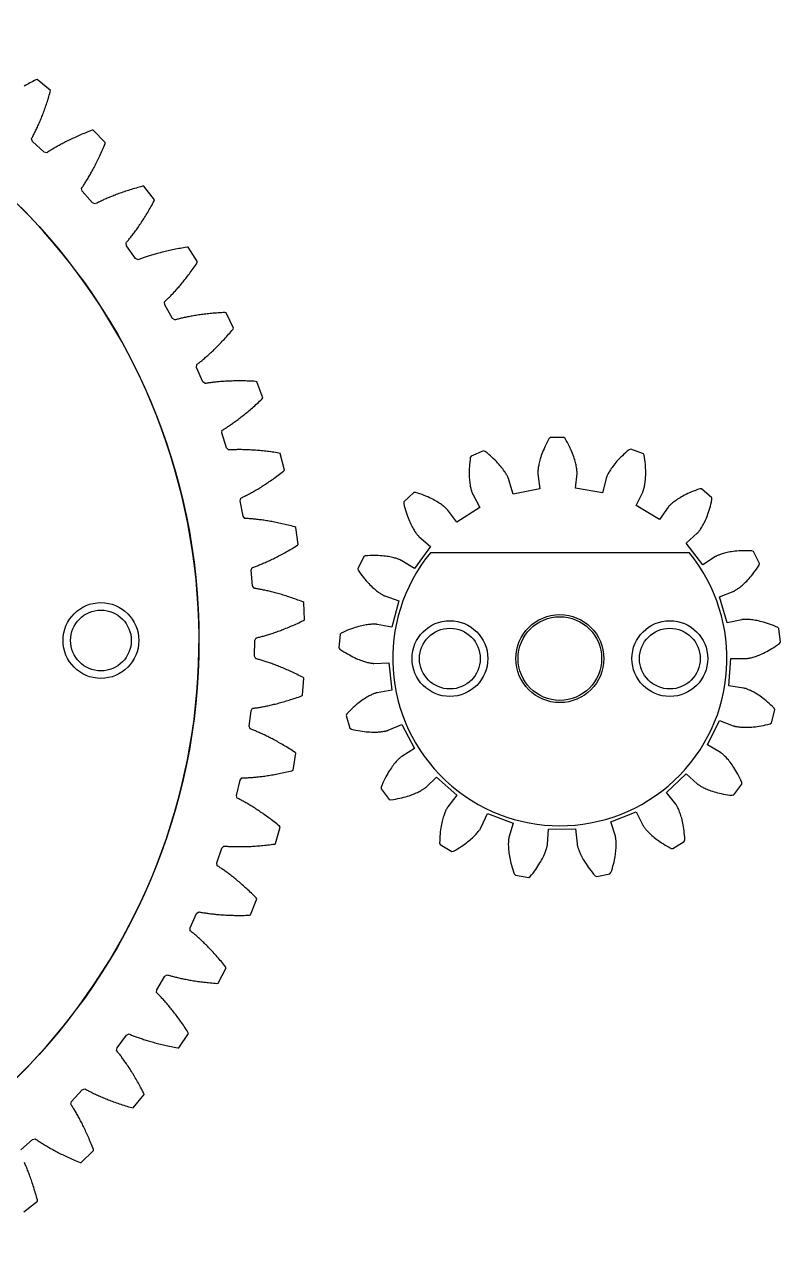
# Model space of a CAD drawing. Header units: inches. Extents: x -41 to 68, y -41 to 41.
# Drawn here: x 25.1 to 68, y -35 to 35 of the extents above; entities that cross this region are included whole.
import ezdxf

# ---------------------------------------------------------------- set-up
doc = ezdxf.new("R2010")
doc.units = ezdxf.units.IN
doc.header["$MEASUREMENT"] = 0
doc.layers.add('gear', color=2, linetype='Continuous')
doc.layers.add('mount', color=1, linetype='Continuous')

msp = doc.modelspace()

# ---------------------------------------------------------------- linework, layer by layer
msp.add_circle((0, 0), 35)
at = {"layer": 'gear'}
for points in [[(38.166, 0), (38.242, 0.144), (38.29, 0.156), (38.34, 0.168), (38.391, 0.18), (38.443, 0.193), (38.496, 0.207), (38.55, 0.222), (38.606, 0.237), (38.662, 0.252), (38.72, 0.269), (38.779, 0.286), (38.839, 0.303), (38.9, 0.322), (38.962, 0.341), (39.025, 0.361), (39.089, 0.382), (39.155, 0.403), (39.221, 0.425), (39.289, 0.448), (39.357, 0.472), (39.427, 0.497), (39.497, 0.522), (39.569, 0.549), (39.642, 0.576), (39.716, 0.604), (39.79, 0.633), (39.866, 0.663), (39.943, 0.693), (40.021, 0.725), (40.099, 0.758), (40.179, 0.791), (40.26, 0.826), (40.341, 0.861), (40.424, 0.898), (40.507, 0.935), (40.592, 0.974), (40.677, 1.013), (40.763, 1.054), (40.85, 1.095), (40.938, 1.138), (40.993, 1.181), (40.954, 2.157), (40.895, 2.195), (40.804, 2.23), (40.714, 2.265), (40.625, 2.298), (40.536, 2.33), (40.449, 2.362), (40.363, 2.393), (40.278, 2.422), (40.193, 2.451), (40.11, 2.479), (40.028, 2.506), (39.947, 2.532), (39.867, 2.557), (39.788, 2.581), (39.71, 2.605), (39.633, 2.628), (39.557, 2.65), (39.483, 2.671), (39.409, 2.691), (39.337, 2.711), (39.265, 2.73), (39.195, 2.748), (39.126, 2.766), (39.058, 2.782), (38.991, 2.798), (38.925, 2.814), (38.86, 2.828), (38.797, 2.843), (38.735, 2.856), (38.674, 2.869), (38.614, 2.881), (38.555, 2.893), (38.497, 2.904), (38.441, 2.914), (38.385, 2.924), (38.331, 2.933), (38.278, 2.942), (38.227, 2.951), (38.176, 2.958), (38.127, 2.966), (38.04, 3.104), (37.957, 3.989), (38.017, 4.141), (38.064, 4.157), (38.112, 4.174), (38.162, 4.192), (38.212, 4.211), (38.263, 4.23), (38.316, 4.25), (38.37, 4.271), (38.424, 4.292), (38.48, 4.314), (38.536, 4.338), (38.594, 4.361), (38.653, 4.386), (38.713, 4.412), (38.773, 4.438), (38.835, 4.466), (38.898, 4.494), (38.962, 4.523), (39.026, 4.553), (39.092, 4.584), (39.159, 4.615), (39.226, 4.648), (39.295, 4.682), (39.364, 4.716), (39.435, 4.752), (39.506, 4.789), (39.578, 4.826), (39.651, 4.865), (39.725, 4.904), (39.8, 4.945), (39.876, 4.987), (39.953, 5.03), (40.03, 5.073), (40.108, 5.118), (40.188, 5.164), (40.268, 5.211), (40.348, 5.26), (40.43, 5.309), (40.512, 5.359), (40.595, 5.411), (40.645, 5.459), (40.504, 6.426), (40.442, 6.458), (40.348, 6.483), (40.254, 6.508), (40.162, 6.532), (40.071, 6.555), (39.981, 6.577), (39.892, 6.598), (39.804, 6.619), (39.717, 6.639), (39.631, 6.658), (39.547, 6.676), (39.463, 6.693), (39.381, 6.71), (39.3, 6.726), (39.22, 6.742), (39.141, 6.756), (39.064, 6.77), (38.987, 6.783), (38.912, 6.796), (38.838, 6.808), (38.765, 6.819), (38.693, 6.83), (38.622, 6.84), (38.553, 6.85), (38.485, 6.859), (38.418, 6.867), (38.352, 6.875), (38.287, 6.882), (38.224, 6.889), (38.162, 6.896), (38.101, 6.901), (38.041, 6.907), (37.983, 6.912), (37.925, 6.916), (37.869, 6.92), (37.815, 6.924), (37.761, 6.927), (37.709, 6.93), (37.658, 6.933), (37.608, 6.935), (37.507, 7.063), (37.332, 7.935), (37.376, 8.092), (37.421, 8.113), (37.467, 8.135), (37.514, 8.158), (37.563, 8.182), (37.612, 8.206), (37.662, 8.232), (37.713, 8.258), (37.765, 8.285), (37.818, 8.313), (37.872, 8.342), (37.927, 8.372), (37.983, 8.403), (38.039, 8.434), (38.097, 8.467), (38.156, 8.5), (38.215, 8.535), (38.276, 8.571), (38.337, 8.607), (38.399, 8.645), (38.462, 8.683), (38.526, 8.723), (38.59, 8.764), (38.656, 8.805), (38.722, 8.848), (38.789, 8.892), (38.857, 8.937), (38.926, 8.983), (38.995, 9.03), (39.065, 9.078), (39.136, 9.128), (39.208, 9.178), (39.281, 9.23), (39.354, 9.283), (39.428, 9.337), (39.502, 9.392), (39.577, 9.448), (39.653, 9.506), (39.73, 9.565), (39.807, 9.625), (39.852, 9.678), (39.61, 10.624), (39.545, 10.65), (39.449, 10.665), (39.353, 10.68), (39.259, 10.694), (39.166, 10.708), (39.074, 10.72), (38.983, 10.732), (38.894, 10.743), (38.805, 10.754), (38.718, 10.764), (38.632, 10.773), (38.548, 10.782), (38.464, 10.79), (38.382, 10.797), (38.301, 10.804), (38.221, 10.811), (38.142, 10.816), (38.065, 10.821), (37.988, 10.826), (37.913, 10.83), (37.84, 10.834), (37.767, 10.837), (37.696, 10.84), (37.626, 10.842), (37.557, 10.844), (37.489, 10.845), (37.423, 10.846), (37.358, 10.847), (37.294, 10.847), (37.232, 10.847), (37.171, 10.846), (37.111, 10.845), (37.052, 10.844), (36.995, 10.843), (36.939, 10.841), (36.884, 10.839), (36.83, 10.836), (36.778, 10.834), (36.727, 10.831), (36.677, 10.828), (36.563, 10.945), (36.298, 11.794), (36.325, 11.955), (36.368, 11.981), (36.412, 12.007), (36.456, 12.035), (36.502, 12.063), (36.548, 12.093), (36.595, 12.123), (36.643, 12.155), (36.692, 12.187), (36.742, 12.221), (36.793, 12.255), (36.844, 12.29), (36.896, 12.327), (36.949, 12.364), (37.003, 12.403), (37.058, 12.442), (37.114, 12.483), (37.17, 12.525), (37.227, 12.567), (37.285, 12.611), (37.344, 12.656), (37.403, 12.702), (37.463, 12.749), (37.524, 12.798), (37.585, 12.847), (37.647, 12.898), (37.71, 12.95), (37.774, 13.002), (37.838, 13.057), (37.902, 13.112), (37.968, 13.168), (38.034, 13.226), (38.101, 13.285), (38.168, 13.345), (38.236, 13.407), (38.304, 13.47), (38.373, 13.533), (38.443, 13.599), (38.513, 13.665), (38.583, 13.733), (38.622, 13.79), (38.283, 14.707), (38.216, 14.725), (38.118, 14.73), (38.021, 14.735), (37.926, 14.739), (37.832, 14.743), (37.74, 14.746), (37.648, 14.748), (37.558, 14.75), (37.469, 14.751), (37.381, 14.752), (37.295, 14.752), (37.209, 14.752), (37.125, 14.751), (37.043, 14.75), (36.961, 14.749), (36.881, 14.746), (36.802, 14.744), (36.725, 14.741), (36.649, 14.738), (36.574, 14.734), (36.5, 14.73), (36.427, 14.725), (36.356, 14.721), (36.286, 14.716), (36.218, 14.71), (36.15, 14.705), (36.084, 14.699), (36.02, 14.692), (35.956, 14.686), (35.894, 14.679), (35.833, 14.672), (35.774, 14.665), (35.716, 14.658), (35.659, 14.65), (35.603, 14.643), (35.549, 14.635), (35.496, 14.627), (35.444, 14.619), (35.393, 14.611), (35.344, 14.603), (35.219, 14.707), (34.867, 15.524), (34.877, 15.686), (34.916, 15.716), (34.957, 15.748), (34.998, 15.78), (35.041, 15.813), (35.084, 15.847), (35.127, 15.882), (35.172, 15.918), (35.217, 15.956), (35.263, 15.994), (35.31, 16.034), (35.357, 16.074), (35.406, 16.116), (35.455, 16.159), (35.504, 16.203), (35.555, 16.248), (35.606, 16.294), (35.657, 16.341), (35.71, 16.39), (35.762, 16.439), (35.816, 16.49), (35.87, 16.542), (35.925, 16.595), (35.98, 16.65), (36.036, 16.705), (36.093, 16.762), (36.15, 16.82), (36.207, 16.88), (36.266, 16.94), (36.324, 17.002), (36.383, 17.065), (36.443, 17.129), (36.503, 17.195), (36.564, 17.262), (36.625, 17.33), (36.686, 17.4), (36.748, 17.47), (36.81, 17.543), (36.873, 17.616), (36.936, 17.691), (36.969, 17.752), (36.536, 18.628), (36.467, 18.639), (36.369, 18.634), (36.273, 18.629), (36.178, 18.623), (36.084, 18.617), (35.991, 18.61), (35.9, 18.603), (35.81, 18.595), (35.722, 18.587), (35.634, 18.579), (35.548, 18.57), (35.464, 18.561), (35.38, 18.551), (35.298, 18.541), (35.217, 18.531), (35.138, 18.521), (35.06, 18.51), (34.983, 18.499), (34.907, 18.488), (34.833, 18.476), (34.76, 18.464), (34.689, 18.452), (34.618, 18.44), (34.549, 18.428), (34.482, 18.415), (34.415, 18.403), (34.35, 18.39), (34.287, 18.377), (34.224, 18.364), (34.163, 18.351), (34.103, 18.337), (34.045, 18.324), (33.988, 18.311), (33.932, 18.297), (33.877, 18.284), (33.824, 18.271), (33.772, 18.257), (33.722, 18.244), (33.672, 18.23), (33.624, 18.217), (33.489, 18.308), (33.053, 19.083), (33.046, 19.246), (33.082, 19.28), (33.119, 19.315), (33.157, 19.352), (33.196, 19.389), (33.235, 19.427), (33.275, 19.467), (33.315, 19.508), (33.356, 19.55), (33.398, 19.593), (33.441, 19.637), (33.484, 19.682), (33.527, 19.729), (33.571, 19.776), (33.616, 19.825), (33.661, 19.875), (33.707, 19.926), (33.754, 19.979), (33.801, 20.033), (33.848, 20.087), (33.896, 20.144), (33.945, 20.201), (33.993, 20.26), (34.043, 20.32), (34.093, 20.381), (34.143, 20.443), (34.194, 20.507), (34.245, 20.572), (34.296, 20.638), (34.348, 20.706), (34.4, 20.775), (34.453, 20.845), (34.506, 20.916), (34.559, 20.989), (34.613, 21.064), (34.667, 21.139), (34.721, 21.216), (34.775, 21.294), (34.83, 21.374), (34.885, 21.455), (34.911, 21.519), (34.388, 22.345), (34.319, 22.349), (34.222, 22.334), (34.127, 22.318), (34.033, 22.302), (33.94, 22.286), (33.849, 22.27), (33.759, 22.253), (33.67, 22.236), (33.583, 22.219), (33.497, 22.202), (33.412, 22.184), (33.329, 22.166), (33.247, 22.148), (33.167, 22.13), (33.087, 22.111), (33.009, 22.092), (32.933, 22.073), (32.858, 22.054), (32.784, 22.035), (32.711, 22.016), (32.64, 21.997), (32.57, 21.977), (32.501, 21.958), (32.434, 21.938), (32.368, 21.919), (32.303, 21.899), (32.24, 21.88), (32.178, 21.86), (32.117, 21.841), (32.058, 21.821), (32, 21.802), (31.943, 21.782), (31.888, 21.763), (31.834, 21.744), (31.781, 21.725), (31.729, 21.706), (31.679, 21.687), (31.63, 21.669), (31.582, 21.65), (31.536, 21.632), (31.392, 21.708), (30.877, 22.433), (30.853, 22.595), (30.886, 22.632), (30.919, 22.671), (30.953, 22.711), (30.987, 22.753), (31.022, 22.795), (31.058, 22.839), (31.094, 22.883), (31.13, 22.929), (31.167, 22.976), (31.205, 23.025), (31.243, 23.074), (31.281, 23.125), (31.32, 23.177), (31.36, 23.23), (31.4, 23.285), (31.44, 23.341), (31.481, 23.398), (31.522, 23.456), (31.563, 23.516), (31.605, 23.576), (31.647, 23.639), (31.69, 23.702), (31.732, 23.767), (31.776, 23.833), (31.819, 23.9), (31.863, 23.969), (31.907, 24.039), (31.951, 24.11), (31.996, 24.183), (32.04, 24.257), (32.085, 24.332), (32.13, 24.409), (32.176, 24.487), (32.221, 24.566), (32.267, 24.647), (32.313, 24.729), (32.359, 24.812), (32.405, 24.897), (32.451, 24.984), (32.47, 25.05), (31.864, 25.817), (31.795, 25.813), (31.7, 25.788), (31.607, 25.763), (31.515, 25.738), (31.425, 25.712), (31.336, 25.686), (31.248, 25.66), (31.162, 25.634), (31.077, 25.608), (30.993, 25.581), (30.911, 25.555), (30.83, 25.528), (30.75, 25.502), (30.672, 25.475), (30.595, 25.448), (30.519, 25.422), (30.445, 25.395), (30.372, 25.368), (30.301, 25.341), (30.23, 25.315), (30.162, 25.288), (30.094, 25.261), (30.028, 25.235), (29.963, 25.208), (29.899, 25.182), (29.837, 25.156), (29.776, 25.13), (29.717, 25.104), (29.658, 25.078), (29.601, 25.053), (29.546, 25.027), (29.491, 25.002), (29.438, 24.977), (29.386, 24.952), (29.336, 24.928), (29.286, 24.904), (29.238, 24.88), (29.192, 24.856), (29.146, 24.833), (29.102, 24.81), (28.951, 24.87), (28.363, 25.538), (28.322, 25.696), (28.351, 25.737), (28.38, 25.779), (28.409, 25.822), (28.439, 25.867), (28.469, 25.913), (28.5, 25.96), (28.531, 26.008), (28.563, 26.058), (28.595, 26.108), (28.627, 26.16), (28.66, 26.214), (28.693, 26.268), (28.726, 26.324), (28.76, 26.381), (28.794, 26.439), (28.828, 26.499), (28.862, 26.56), (28.897, 26.622), (28.932, 26.686), (28.967, 26.751), (29.003, 26.817), (29.038, 26.885), (29.074, 26.953), (29.11, 27.024), (29.146, 27.095), (29.183, 27.168), (29.219, 27.242), (29.256, 27.318), (29.293, 27.395), (29.329, 27.473), (29.366, 27.553), (29.403, 27.634), (29.44, 27.716), (29.477, 27.8), (29.514, 27.885), (29.551, 27.971), (29.588, 28.059), (29.625, 28.148), (29.662, 28.239), (29.674, 28.307), (28.991, 29.006), (28.922, 28.996), (28.831, 28.961), (28.741, 28.926), (28.652, 28.891), (28.565, 28.856), (28.479, 28.821), (28.395, 28.786), (28.311, 28.751), (28.23, 28.716), (28.149, 28.681), (28.07, 28.646), (27.992, 28.611), (27.916, 28.576), (27.841, 28.542), (27.767, 28.507), (27.695, 28.473), (27.624, 28.438), (27.554, 28.404), (27.486, 28.37), (27.419, 28.336), (27.353, 28.302), (27.289, 28.269), (27.226, 28.235), (27.164, 28.202), (27.103, 28.17), (27.044, 28.137), (26.986, 28.105), (26.93, 28.073), (26.874, 28.041), (26.82, 28.01), (26.768, 27.979), (26.716, 27.948), (26.666, 27.917), (26.617, 27.887), (26.569, 27.858), (26.523, 27.829), (26.478, 27.8), (26.434, 27.771), (26.391, 27.743), (26.349, 27.716), (26.192, 27.76), (25.538, 28.363), (25.481, 28.516), (25.505, 28.559), (25.53, 28.604), (25.554, 28.651), (25.58, 28.698), (25.605, 28.747), (25.631, 28.797), (25.656, 28.848), (25.683, 28.9), (25.709, 28.954), (25.736, 29.009), (25.763, 29.066), (25.79, 29.123), (25.817, 29.182), (25.845, 29.243), (25.872, 29.304), (25.9, 29.367), (25.928, 29.432), (25.956, 29.497), (25.984, 29.564), (26.012, 29.632), (26.041, 29.702), (26.069, 29.773), (26.098, 29.845), (26.126, 29.918), (26.155, 29.993), (26.183, 30.07), (26.212, 30.147), (26.24, 30.226), (26.269, 30.307), (26.297, 30.388), (26.325, 30.471), (26.353, 30.556), (26.382, 30.641), (26.41, 30.728), (26.438, 30.817), (26.465, 30.907), (26.493, 30.998), (26.52, 31.091), (26.548, 31.185), (26.553, 31.254), (25.8, 31.878), (25.733, 31.86), (25.646, 31.816), (25.56, 31.772), (25.475, 31.728), (25.392, 31.684), (25.31, 31.64), (25.23, 31.596), (25.151, 31.553), (25.073, 31.509)], [(65.233, -1.027), (66.078, -1.027), (66.084, -1.027), (66.095, -1.027), (66.109, -1.026), (66.129, -1.024), (66.152, -1.021), (66.18, -1.018), (66.213, -1.013), (66.249, -1.006), (66.29, -0.998), (66.335, -0.989), (66.385, -0.977), (66.438, -0.963), (66.495, -0.947), (66.556, -0.928), (66.621, -0.907), (66.69, -0.883), (66.763, -0.856), (66.839, -0.826), (66.918, -0.793), (67.001, -0.756), (67.087, -0.716), (67.176, -0.672), (67.269, -0.624), (67.364, -0.572), (67.462, -0.515), (67.562, -0.455), (67.665, -0.39), (67.771, -0.321), (67.879, -0.246), (67.988, -0.168), (68.042, -0.088), (67.962, 0.674), (67.893, 0.74), (67.769, 0.794), (67.648, 0.844), (67.53, 0.89), (67.416, 0.932), (67.305, 0.97), (67.197, 1.005), (67.093, 1.036), (66.993, 1.063), (66.896, 1.088), (66.804, 1.109), (66.715, 1.128), (66.63, 1.144), (66.55, 1.157), (66.473, 1.169), (66.401, 1.178), (66.333, 1.185), (66.269, 1.19), (66.21, 1.194), (66.155, 1.196), (66.104, 1.198), (66.058, 1.198), (66.017, 1.197), (65.979, 1.195), (65.947, 1.194), (65.919, 1.191), (65.895, 1.189), (65.876, 1.187), (65.861, 1.184), (65.851, 1.183), (65.845, 1.182), (65.018, 1.005), (64.577, 2.485), (65.364, 2.79), (65.37, 2.793), (65.38, 2.797), (65.393, 2.803), (65.41, 2.812), (65.432, 2.823), (65.456, 2.836), (65.485, 2.853), (65.517, 2.872), (65.552, 2.894), (65.59, 2.919), (65.632, 2.948), (65.677, 2.98), (65.724, 3.016), (65.775, 3.055), (65.828, 3.099), (65.883, 3.146), (65.941, 3.197), (66.001, 3.253), (66.063, 3.312), (66.127, 3.377), (66.193, 3.445), (66.26, 3.519), (66.329, 3.597), (66.399, 3.68), (66.47, 3.768), (66.542, 3.86), (66.614, 3.958), (66.688, 4.061), (66.761, 4.169), (66.835, 4.282), (66.857, 4.376), (66.506, 5.057), (66.418, 5.094), (66.283, 5.1), (66.152, 5.103), (66.026, 5.103), (65.904, 5.101), (65.787, 5.096), (65.674, 5.089), (65.566, 5.081), (65.462, 5.07), (65.363, 5.058), (65.269, 5.045), (65.18, 5.03), (65.095, 5.015), (65.015, 4.998), (64.94, 4.981), (64.869, 4.963), (64.803, 4.945), (64.742, 4.927), (64.685, 4.909), (64.633, 4.892), (64.585, 4.875), (64.542, 4.858), (64.504, 4.842), (64.469, 4.827), (64.44, 4.814), (64.414, 4.802), (64.393, 4.791), (64.376, 4.782), (64.363, 4.774), (64.354, 4.769), (64.349, 4.766), (63.642, 4.303), (62.696, 5.523), (63.32, 6.092), (63.324, 6.097), (63.332, 6.104), (63.342, 6.115), (63.355, 6.129), (63.371, 6.147), (63.389, 6.169), (63.41, 6.194), (63.432, 6.223), (63.457, 6.257), (63.484, 6.294), (63.512, 6.336), (63.542, 6.382), (63.574, 6.433), (63.607, 6.488), (63.64, 6.547), (63.675, 6.611), (63.71, 6.68), (63.746, 6.753), (63.783, 6.832), (63.819, 6.915), (63.855, 7.003), (63.892, 7.095), (63.928, 7.193), (63.963, 7.295), (63.997, 7.403), (64.031, 7.515), (64.064, 7.633), (64.095, 7.755), (64.124, 7.883), (64.152, 8.015), (64.139, 8.11), (63.566, 8.619), (63.47, 8.621), (63.342, 8.578), (63.219, 8.533), (63.101, 8.488), (62.988, 8.442), (62.881, 8.395), (62.778, 8.348), (62.68, 8.301), (62.587, 8.254), (62.5, 8.207), (62.417, 8.16), (62.339, 8.114), (62.265, 8.069), (62.196, 8.025), (62.132, 7.982), (62.073, 7.94), (62.018, 7.899), (61.967, 7.86), (61.921, 7.823), (61.878, 7.788), (61.84, 7.754), (61.806, 7.723), (61.776, 7.695), (61.749, 7.669), (61.727, 7.645), (61.707, 7.625), (61.691, 7.607), (61.679, 7.592), (61.669, 7.581), (61.663, 7.572), (61.659, 7.568), (61.167, 6.881), (59.844, 7.677), (60.22, 8.433), (60.223, 8.438), (60.227, 8.448), (60.233, 8.462), (60.24, 8.48), (60.248, 8.502), (60.257, 8.529), (60.267, 8.56), (60.278, 8.596), (60.289, 8.636), (60.301, 8.681), (60.312, 8.73), (60.323, 8.784), (60.334, 8.842), (60.345, 8.905), (60.355, 8.973), (60.364, 9.045), (60.372, 9.122), (60.379, 9.203), (60.385, 9.289), (60.389, 9.38), (60.391, 9.475), (60.391, 9.575), (60.39, 9.679), (60.386, 9.787), (60.379, 9.9), (60.37, 10.017), (60.357, 10.138), (60.342, 10.263), (60.324, 10.393), (60.302, 10.526), (60.255, 10.61), (59.537, 10.877), (59.447, 10.845), (59.343, 10.758), (59.245, 10.672), (59.151, 10.588), (59.063, 10.504), (58.979, 10.421), (58.9, 10.341), (58.826, 10.261), (58.757, 10.184), (58.692, 10.108), (58.631, 10.035), (58.575, 9.964), (58.523, 9.895), (58.475, 9.829), (58.431, 9.766), (58.39, 9.705), (58.354, 9.647), (58.321, 9.593), (58.291, 9.541), (58.264, 9.493), (58.24, 9.448), (58.22, 9.407), (58.202, 9.369), (58.187, 9.336), (58.174, 9.305), (58.163, 9.279), (58.155, 9.257), (58.148, 9.239), (58.144, 9.224), (58.141, 9.214), (58.139, 9.209), (57.929, 8.39), (56.407, 8.655), (56.485, 9.496), (56.485, 9.502), (56.486, 9.512), (56.486, 9.527), (56.486, 9.547), (56.486, 9.57), (56.485, 9.599), (56.483, 9.631), (56.48, 9.668), (56.476, 9.71), (56.47, 9.756), (56.463, 9.806), (56.454, 9.86), (56.443, 9.919), (56.431, 9.981), (56.415, 10.048), (56.398, 10.119), (56.378, 10.193), (56.355, 10.272), (56.329, 10.354), (56.3, 10.44), (56.268, 10.529), (56.232, 10.622), (56.193, 10.718), (56.15, 10.818), (56.103, 10.921), (56.052, 11.027), (55.997, 11.135), (55.937, 11.247), (55.873, 11.361), (55.805, 11.477), (55.731, 11.538), (54.965, 11.529), (54.892, 11.466), (54.827, 11.347), (54.766, 11.232), (54.709, 11.119), (54.657, 11.009), (54.609, 10.902), (54.565, 10.798), (54.524, 10.697), (54.488, 10.6), (54.454, 10.506), (54.424, 10.416), (54.398, 10.329), (54.374, 10.246), (54.353, 10.167), (54.335, 10.092), (54.319, 10.021), (54.306, 9.954), (54.294, 9.891), (54.285, 9.832), (54.278, 9.778), (54.272, 9.727), (54.267, 9.681), (54.264, 9.64), (54.262, 9.603), (54.261, 9.57), (54.261, 9.542), (54.261, 9.518), (54.262, 9.499), (54.262, 9.484), (54.263, 9.473), (54.264, 9.467), (54.363, 8.628), (52.849, 8.325), (52.618, 9.137), (52.616, 9.143), (52.612, 9.153), (52.607, 9.167), (52.6, 9.185), (52.591, 9.207), (52.58, 9.233), (52.567, 9.263), (52.55, 9.297), (52.532, 9.334), (52.51, 9.374), (52.485, 9.419), (52.457, 9.466), (52.426, 9.517), (52.392, 9.57), (52.353, 9.627), (52.312, 9.687), (52.266, 9.749), (52.216, 9.814), (52.162, 9.881), (52.104, 9.951), (52.042, 10.023), (51.975, 10.096), (51.903, 10.172), (51.827, 10.249), (51.747, 10.328), (51.661, 10.408), (51.57, 10.49), (51.475, 10.572), (51.374, 10.656), (51.268, 10.74), (51.177, 10.77), (50.466, 10.484), (50.421, 10.399), (50.403, 10.265), (50.388, 10.135), (50.376, 10.009), (50.367, 9.888), (50.361, 9.771), (50.357, 9.658), (50.356, 9.549), (50.356, 9.445), (50.359, 9.346), (50.364, 9.251), (50.37, 9.16), (50.378, 9.074), (50.387, 8.993), (50.397, 8.917), (50.408, 8.845), (50.42, 8.777), (50.432, 8.714), (50.445, 8.656), (50.458, 8.603), (50.47, 8.554), (50.483, 8.51), (50.495, 8.47), (50.507, 8.434), (50.517, 8.403), (50.527, 8.377), (50.536, 8.355), (50.544, 8.337), (50.55, 8.323), (50.554, 8.314), (50.557, 8.308), (50.953, 7.562), (49.65, 6.732), (49.141, 7.406), (49.137, 7.411), (49.131, 7.419), (49.121, 7.43), (49.108, 7.445), (49.091, 7.462), (49.071, 7.482), (49.048, 7.505), (49.021, 7.53), (48.99, 7.558), (48.955, 7.588), (48.916, 7.621), (48.873, 7.655), (48.826, 7.691), (48.774, 7.728), (48.718, 7.767), (48.657, 7.808), (48.592, 7.849), (48.522, 7.892), (48.448, 7.935), (48.368, 7.979), (48.284, 8.024), (48.195, 8.068), (48.101, 8.113), (48.002, 8.158), (47.899, 8.202), (47.79, 8.246), (47.676, 8.289), (47.557, 8.331), (47.433, 8.373), (47.304, 8.413), (47.208, 8.408), (46.648, 7.884), (46.637, 7.789), (46.668, 7.658), (46.701, 7.531), (46.736, 7.409), (46.771, 7.293), (46.808, 7.181), (46.845, 7.075), (46.883, 6.973), (46.921, 6.876), (46.96, 6.785), (46.999, 6.698), (47.037, 6.616), (47.075, 6.539), (47.113, 6.466), (47.15, 6.398), (47.187, 6.335), (47.222, 6.276), (47.256, 6.222), (47.289, 6.173), (47.32, 6.127), (47.35, 6.086), (47.377, 6.05), (47.403, 6.017), (47.427, 5.988), (47.448, 5.963), (47.467, 5.942), (47.483, 5.924), (47.496, 5.911), (47.507, 5.9), (47.514, 5.893), (47.519, 5.889), (48.158, 5.336), (47.243, 4.091), (46.524, 4.536), (46.519, 4.539), (46.51, 4.544), (46.497, 4.551), (46.48, 4.56), (46.458, 4.57), (46.432, 4.582), (46.402, 4.595), (46.368, 4.608), (46.329, 4.623), (46.285, 4.639), (46.237, 4.655), (46.185, 4.671), (46.128, 4.687), (46.066, 4.704), (45.999, 4.72), (45.928, 4.736), (45.852, 4.751), (45.772, 4.765), (45.687, 4.779), (45.597, 4.791), (45.503, 4.802), (45.403, 4.812), (45.3, 4.819), (45.191, 4.825), (45.079, 4.829), (44.961, 4.831), (44.839, 4.83), (44.713, 4.826), (44.582, 4.82), (44.448, 4.811), (44.36, 4.772), (44.027, 4.082), (44.051, 3.989), (44.128, 3.877), (44.204, 3.771), (44.28, 3.67), (44.356, 3.574), (44.43, 3.483), (44.503, 3.398), (44.575, 3.317), (44.646, 3.24), (44.715, 3.169), (44.783, 3.102), (44.848, 3.039), (44.912, 2.981), (44.973, 2.927), (45.032, 2.877), (45.089, 2.831), (45.143, 2.789), (45.194, 2.751), (45.243, 2.717), (45.288, 2.686), (45.331, 2.658), (45.37, 2.634), (45.406, 2.613), (45.438, 2.594), (45.467, 2.579), (45.492, 2.566), (45.514, 2.555), (45.531, 2.547), (45.545, 2.541), (45.554, 2.537), (45.56, 2.535), (46.355, 2.25), (45.952, 0.759), (45.121, 0.915), (45.116, 0.915), (45.105, 0.917), (45.09, 0.919), (45.071, 0.92), (45.047, 0.922), (45.019, 0.924), (44.986, 0.925), (44.949, 0.925), (44.907, 0.925), (44.861, 0.924), (44.811, 0.921), (44.756, 0.918), (44.697, 0.912), (44.633, 0.905), (44.565, 0.896), (44.493, 0.885), (44.417, 0.872), (44.337, 0.857), (44.253, 0.838), (44.165, 0.817), (44.072, 0.794), (43.977, 0.767), (43.877, 0.736), (43.774, 0.703), (43.667, 0.665), (43.557, 0.625), (43.444, 0.58), (43.328, 0.531), (43.208, 0.478), (43.086, 0.42), (43.018, 0.352), (42.957, -0.411), (43.013, -0.489), (43.125, -0.566), (43.234, -0.637), (43.342, -0.704), (43.447, -0.766), (43.549, -0.824), (43.648, -0.877), (43.745, -0.927), (43.838, -0.972), (43.928, -1.014), (44.016, -1.052), (44.099, -1.087), (44.18, -1.118), (44.256, -1.146), (44.33, -1.172), (44.399, -1.194), (44.464, -1.213), (44.526, -1.23), (44.584, -1.245), (44.637, -1.257), (44.687, -1.268), (44.732, -1.276), (44.773, -1.283), (44.81, -1.289), (44.842, -1.293), (44.871, -1.296), (44.894, -1.298), (44.914, -1.299), (44.929, -1.3), (44.939, -1.3), (44.945, -1.3), (45.79, -1.278), (45.952, -2.814), (45.121, -2.969), (45.116, -2.971), (45.105, -2.973), (45.091, -2.977), (45.072, -2.982), (45.05, -2.989), (45.023, -2.998), (44.992, -3.009), (44.957, -3.021), (44.918, -3.037), (44.876, -3.055), (44.829, -3.075), (44.78, -3.099), (44.726, -3.125), (44.67, -3.154), (44.61, -3.187), (44.546, -3.223), (44.48, -3.263), (44.411, -3.307), (44.339, -3.354), (44.264, -3.406), (44.187, -3.461), (44.107, -3.521), (44.025, -3.585), (43.941, -3.654), (43.855, -3.727), (43.768, -3.805), (43.678, -3.887), (43.587, -3.975), (43.495, -4.068), (43.402, -4.166), (43.363, -4.254), (43.582, -4.988), (43.663, -5.04), (43.794, -5.071), (43.922, -5.098), (44.046, -5.121), (44.167, -5.141), (44.283, -5.158), (44.395, -5.172), (44.503, -5.184), (44.606, -5.192), (44.706, -5.199), (44.801, -5.203), (44.891, -5.205), (44.978, -5.205), (45.059, -5.204), (45.137, -5.201), (45.209, -5.196), (45.277, -5.191), (45.341, -5.184), (45.4, -5.177), (45.455, -5.169), (45.504, -5.161), (45.55, -5.153), (45.591, -5.144), (45.627, -5.136), (45.659, -5.128), (45.686, -5.121), (45.709, -5.114), (45.727, -5.108), (45.741, -5.104), (45.751, -5.1), (45.757, -5.098), (46.537, -4.772), (47.243, -6.146), (46.524, -6.591), (46.519, -6.594), (46.511, -6.6), (46.499, -6.609), (46.483, -6.62), (46.464, -6.635), (46.443, -6.653), (46.418, -6.674), (46.39, -6.699), (46.359, -6.727), (46.326, -6.759), (46.29, -6.795), (46.252, -6.835), (46.212, -6.879), (46.17, -6.927), (46.126, -6.979), (46.08, -7.036), (46.033, -7.097), (45.984, -7.162), (45.934, -7.232), (45.883, -7.307), (45.831, -7.387), (45.778, -7.472), (45.725, -7.561), (45.671, -7.655), (45.618, -7.755), (45.564, -7.859), (45.51, -7.968), (45.457, -8.083), (45.405, -8.203), (45.353, -8.328), (45.349, -8.424), (45.818, -9.029), (45.912, -9.049), (46.046, -9.03), (46.175, -9.009), (46.299, -8.986), (46.419, -8.961), (46.533, -8.935), (46.643, -8.908), (46.747, -8.879), (46.847, -8.85), (46.942, -8.82), (47.032, -8.789), (47.118, -8.759), (47.198, -8.728), (47.274, -8.697), (47.345, -8.666), (47.411, -8.636), (47.472, -8.606), (47.529, -8.577), (47.582, -8.549), (47.63, -8.522), (47.673, -8.496), (47.713, -8.472), (47.748, -8.45), (47.778, -8.429), (47.805, -8.41), (47.828, -8.393), (47.847, -8.379), (47.862, -8.367), (47.874, -8.357), (47.881, -8.35), (47.886, -8.346), (48.495, -7.761), (49.65, -8.787), (49.141, -9.461), (49.138, -9.466), (49.132, -9.475), (49.123, -9.487), (49.113, -9.504), (49.101, -9.524), (49.087, -9.549), (49.072, -9.577), (49.055, -9.611), (49.036, -9.648), (49.017, -9.69), (48.996, -9.736), (48.975, -9.787), (48.954, -9.842), (48.932, -9.902), (48.909, -9.967), (48.887, -10.036), (48.865, -10.11), (48.843, -10.189), (48.822, -10.273), (48.801, -10.361), (48.782, -10.454), (48.763, -10.552), (48.746, -10.654), (48.73, -10.762), (48.716, -10.874), (48.703, -10.991), (48.693, -11.112), (48.685, -11.238), (48.679, -11.369), (48.676, -11.504), (48.707, -11.595), (49.363, -11.989), (49.458, -11.974), (49.576, -11.908), (49.689, -11.842), (49.796, -11.775), (49.899, -11.709), (49.996, -11.644), (50.088, -11.579), (50.176, -11.514), (50.258, -11.451), (50.336, -11.389), (50.409, -11.328), (50.477, -11.268), (50.541, -11.21), (50.6, -11.154), (50.655, -11.1), (50.706, -11.048), (50.753, -10.998), (50.796, -10.95), (50.834, -10.905), (50.869, -10.863), (50.901, -10.823), (50.929, -10.786), (50.953, -10.752), (50.974, -10.722), (50.992, -10.695), (51.008, -10.671), (51.02, -10.65), (51.03, -10.634), (51.037, -10.621), (51.042, -10.611), (51.045, -10.606), (51.402, -9.84), (52.849, -10.38), (52.618, -11.192), (52.616, -11.198), (52.614, -11.208), (52.611, -11.223), (52.607, -11.242), (52.603, -11.265), (52.599, -11.293), (52.595, -11.326), (52.591, -11.363), (52.587, -11.404), (52.584, -11.45), (52.582, -11.501), (52.581, -11.556), (52.581, -11.615), (52.582, -11.679), (52.585, -11.748), (52.589, -11.82), (52.595, -11.897), (52.603, -11.979), (52.613, -12.064), (52.626, -12.154), (52.641, -12.248), (52.659, -12.346), (52.68, -12.448), (52.704, -12.554), (52.731, -12.663), (52.762, -12.776), (52.796, -12.893), (52.834, -13.014), (52.876, -13.138), (52.922, -13.265), (52.984, -13.339), (53.738, -13.47), (53.821, -13.421), (53.907, -13.317), (53.988, -13.214), (54.065, -13.114), (54.136, -13.015), (54.203, -12.919), (54.266, -12.825), (54.324, -12.733), (54.378, -12.644), (54.428, -12.558), (54.474, -12.475), (54.516, -12.395), (54.555, -12.318), (54.59, -12.244), (54.622, -12.173), (54.65, -12.106), (54.676, -12.043), (54.698, -11.983), (54.718, -11.927), (54.736, -11.875), (54.75, -11.826), (54.763, -11.782), (54.774, -11.742), (54.783, -11.706), (54.79, -11.674), (54.795, -11.646), (54.799, -11.622), (54.802, -11.603), (54.804, -11.589), (54.806, -11.578), (54.806, -11.572), (54.863, -10.729), (56.407, -10.709), (56.485, -11.551), (56.486, -11.557), (56.487, -11.567), (56.49, -11.582), (56.493, -11.601), (56.498, -11.624), (56.504, -11.652), (56.512, -11.683), (56.522, -11.719), (56.533, -11.759), (56.547, -11.803), (56.563, -11.851), (56.582, -11.903), (56.603, -11.958), (56.628, -12.018), (56.655, -12.08), (56.685, -12.147), (56.718, -12.216), (56.755, -12.289), (56.796, -12.365), (56.84, -12.444), (56.888, -12.526), (56.941, -12.611), (56.997, -12.699), (57.057, -12.789), (57.122, -12.881), (57.192, -12.976), (57.266, -13.072), (57.345, -13.171), (57.429, -13.271), (57.517, -13.373), (57.602, -13.42), (58.353, -13.269), (58.412, -13.194), (58.455, -13.066), (58.494, -12.941), (58.528, -12.82), (58.559, -12.702), (58.587, -12.588), (58.612, -12.477), (58.633, -12.371), (58.651, -12.269), (58.667, -12.17), (58.679, -12.076), (58.69, -11.986), (58.698, -11.9), (58.704, -11.819), (58.708, -11.741), (58.71, -11.669), (58.711, -11.6), (58.711, -11.536), (58.709, -11.477), (58.706, -11.422), (58.703, -11.371), (58.699, -11.326), (58.694, -11.284), (58.689, -11.247), (58.684, -11.215), (58.679, -11.187), (58.675, -11.164), (58.671, -11.145), (58.667, -11.13), (58.665, -11.12), (58.663, -11.114), (58.411, -10.308), (59.844, -9.731), (60.22, -10.488), (60.223, -10.493), (60.228, -10.502), (60.236, -10.515), (60.246, -10.531), (60.259, -10.552), (60.275, -10.575), (60.294, -10.602), (60.316, -10.632), (60.341, -10.665), (60.37, -10.701), (60.402, -10.74), (60.438, -10.781), (60.478, -10.825), (60.522, -10.872), (60.57, -10.92), (60.622, -10.971), (60.679, -11.024), (60.74, -11.079), (60.805, -11.135), (60.875, -11.193), (60.949, -11.252), (61.029, -11.312), (61.113, -11.373), (61.202, -11.435), (61.296, -11.498), (61.395, -11.561), (61.499, -11.625), (61.608, -11.688), (61.722, -11.751), (61.842, -11.815), (61.937, -11.827), (62.583, -11.416), (62.612, -11.324), (62.605, -11.189), (62.596, -11.059), (62.584, -10.933), (62.571, -10.812), (62.555, -10.695), (62.538, -10.584), (62.52, -10.477), (62.5, -10.375), (62.479, -10.277), (62.457, -10.185), (62.434, -10.097), (62.41, -10.014), (62.386, -9.936), (62.362, -9.863), (62.338, -9.794), (62.314, -9.73), (62.291, -9.67), (62.268, -9.616), (62.245, -9.565), (62.224, -9.519), (62.203, -9.478), (62.184, -9.441), (62.166, -9.409), (62.15, -9.38), (62.135, -9.356), (62.123, -9.336), (62.112, -9.32), (62.104, -9.307), (62.097, -9.299), (62.094, -9.294), (61.568, -8.633), (62.696, -7.578), (63.32, -8.147), (63.324, -8.151), (63.332, -8.158), (63.344, -8.167), (63.36, -8.179), (63.379, -8.193), (63.402, -8.209), (63.429, -8.227), (63.461, -8.247), (63.496, -8.269), (63.536, -8.292), (63.58, -8.316), (63.629, -8.342), (63.682, -8.369), (63.74, -8.396), (63.802, -8.424), (63.869, -8.453), (63.941, -8.482), (64.017, -8.511), (64.099, -8.54), (64.185, -8.568), (64.275, -8.597), (64.371, -8.624), (64.472, -8.651), (64.577, -8.676), (64.687, -8.701), (64.802, -8.724), (64.922, -8.746), (65.047, -8.765), (65.177, -8.783), (65.311, -8.799), (65.404, -8.776), (65.858, -8.159), (65.852, -8.063), (65.797, -7.94), (65.741, -7.821), (65.685, -7.708), (65.629, -7.6), (65.572, -7.497), (65.516, -7.399), (65.46, -7.306), (65.404, -7.218), (65.35, -7.135), (65.296, -7.057), (65.243, -6.984), (65.191, -6.915), (65.14, -6.85), (65.091, -6.79), (65.044, -6.735), (64.999, -6.684), (64.955, -6.637), (64.914, -6.594), (64.875, -6.556), (64.838, -6.521), (64.804, -6.489), (64.773, -6.462), (64.745, -6.438), (64.719, -6.417), (64.697, -6.4), (64.678, -6.386), (64.662, -6.375), (64.649, -6.366), (64.641, -6.361), (64.636, -6.357), (63.906, -5.931), (64.577, -4.54), (65.364, -4.845), (65.37, -4.847), (65.38, -4.85), (65.394, -4.855), (65.413, -4.86), (65.436, -4.866), (65.463, -4.873), (65.495, -4.88), (65.532, -4.887), (65.573, -4.895), (65.618, -4.902), (65.668, -4.909), (65.723, -4.915), (65.782, -4.921), (65.846, -4.926), (65.914, -4.929), (65.987, -4.932), (66.064, -4.933), (66.146, -4.932), (66.232, -4.93), (66.323, -4.925), (66.418, -4.919), (66.517, -4.91), (66.62, -4.899), (66.728, -4.884), (66.84, -4.867), (66.955, -4.847), (67.075, -4.824), (67.198, -4.798), (67.326, -4.767), (67.456, -4.733), (67.535, -4.679), (67.735, -3.939), (67.695, -3.852), (67.599, -3.757), (67.504, -3.667), (67.411, -3.582), (67.32, -3.501), (67.23, -3.425), (67.142, -3.355), (67.056, -3.288), (66.973, -3.226), (66.892, -3.168), (66.813, -3.115), (66.737, -3.065), (66.664, -3.02), (66.593, -2.978), (66.526, -2.94), (66.462, -2.905), (66.401, -2.874), (66.344, -2.846), (66.29, -2.821), (66.239, -2.799), (66.193, -2.78), (66.15, -2.763), (66.111, -2.749), (66.075, -2.737), (66.044, -2.727), (66.017, -2.719), (65.994, -2.712), (65.975, -2.708), (65.961, -2.704), (65.951, -2.702), (65.945, -2.701), (65.111, -2.567), (65.233, -1.027)], [(24.87, -28.951), (25.538, -28.363), (25.696, -28.322), (25.737, -28.351), (25.779, -28.38), (25.822, -28.409), (25.867, -28.439), (25.913, -28.469), (25.96, -28.5), (26.008, -28.531), (26.058, -28.563), (26.108, -28.595), (26.16, -28.627), (26.214, -28.66), (26.268, -28.693), (26.324, -28.726), (26.381, -28.76), (26.439, -28.794), (26.499, -28.828), (26.56, -28.862), (26.622, -28.897), (26.686, -28.932), (26.751, -28.967), (26.817, -29.003), (26.885, -29.038), (26.953, -29.074), (27.024, -29.11), (27.095, -29.146), (27.168, -29.183), (27.242, -29.219), (27.318, -29.256), (27.395, -29.293), (27.473, -29.329), (27.553, -29.366), (27.634, -29.403), (27.716, -29.44), (27.8, -29.477), (27.885, -29.514), (27.971, -29.551), (28.059, -29.588), (28.148, -29.625), (28.239, -29.662), (28.307, -29.674), (29.006, -28.991), (28.996, -28.922), (28.961, -28.831), (28.926, -28.741), (28.891, -28.652), (28.856, -28.565), (28.821, -28.479), (28.786, -28.395), (28.751, -28.311), (28.716, -28.23), (28.681, -28.149), (28.646, -28.07), (28.611, -27.992), (28.576, -27.916), (28.542, -27.841), (28.507, -27.767), (28.473, -27.695), (28.438, -27.624), (28.404, -27.554), (28.37, -27.486), (28.336, -27.419), (28.302, -27.353), (28.269, -27.289), (28.235, -27.226), (28.202, -27.164), (28.17, -27.103), (28.137, -27.044), (28.105, -26.986), (28.073, -26.93), (28.041, -26.874), (28.01, -26.82), (27.979, -26.768), (27.948, -26.716), (27.917, -26.666), (27.887, -26.617), (27.858, -26.569), (27.829, -26.523), (27.8, -26.478), (27.771, -26.434), (27.743, -26.391), (27.716, -26.349), (27.76, -26.192), (28.363, -25.538), (28.516, -25.481), (28.559, -25.505), (28.604, -25.53), (28.651, -25.554), (28.698, -25.58), (28.747, -25.605), (28.797, -25.631), (28.848, -25.656), (28.9, -25.683), (28.954, -25.709), (29.009, -25.736), (29.066, -25.763), (29.123, -25.79), (29.182, -25.817), (29.243, -25.845), (29.304, -25.872), (29.367, -25.9), (29.432, -25.928), (29.497, -25.956), (29.564, -25.984), (29.632, -26.012), (29.702, -26.041), (29.773, -26.069), (29.845, -26.098), (29.918, -26.126), (29.993, -26.155), (30.07, -26.183), (30.147, -26.212), (30.226, -26.24), (30.307, -26.269), (30.388, -26.297), (30.471, -26.325), (30.556, -26.353), (30.641, -26.382), (30.728, -26.41), (30.817, -26.438), (30.907, -26.465), (30.998, -26.493), (31.091, -26.52), (31.185, -26.548), (31.254, -26.553), (31.878, -25.8), (31.86, -25.733), (31.816, -25.646), (31.772, -25.56), (31.728, -25.475), (31.684, -25.392), (31.64, -25.31), (31.596, -25.23), (31.553, -25.151), (31.509, -25.073), (31.466, -24.997), (31.423, -24.922), (31.38, -24.848), (31.338, -24.776), (31.295, -24.705), (31.253, -24.635), (31.211, -24.567), (31.17, -24.5), (31.129, -24.434), (31.087, -24.37), (31.047, -24.307), (31.006, -24.245), (30.966, -24.184), (30.927, -24.125), (30.887, -24.067), (30.848, -24.01), (30.81, -23.955), (30.772, -23.901), (30.734, -23.848), (30.697, -23.796), (30.66, -23.746), (30.623, -23.697), (30.587, -23.649), (30.552, -23.602), (30.517, -23.556), (30.482, -23.512), (30.448, -23.469), (30.415, -23.427), (30.382, -23.386), (30.35, -23.346), (30.318, -23.308), (30.346, -23.147), (30.877, -22.433), (31.023, -22.361), (31.069, -22.38), (31.116, -22.4), (31.165, -22.42), (31.215, -22.44), (31.266, -22.46), (31.318, -22.48), (31.372, -22.5), (31.427, -22.521), (31.483, -22.542), (31.541, -22.562), (31.599, -22.583), (31.66, -22.604), (31.721, -22.625), (31.784, -22.646), (31.848, -22.667), (31.914, -22.688), (31.981, -22.709), (32.049, -22.731), (32.118, -22.752), (32.189, -22.773), (32.261, -22.793), (32.335, -22.814), (32.409, -22.835), (32.485, -22.856), (32.563, -22.876), (32.642, -22.897), (32.722, -22.917), (32.803, -22.937), (32.886, -22.957), (32.971, -22.976), (33.056, -22.996), (33.143, -23.015), (33.231, -23.034), (33.321, -23.053), (33.412, -23.071), (33.504, -23.09), (33.598, -23.108), (33.692, -23.125), (33.789, -23.142), (33.858, -23.14), (34.4, -22.327), (34.375, -22.262), (34.322, -22.18), (34.269, -22.099), (34.217, -22.019), (34.164, -21.941), (34.112, -21.865), (34.061, -21.789), (34.009, -21.715), (33.958, -21.642), (33.907, -21.571), (33.856, -21.501), (33.806, -21.432), (33.756, -21.364), (33.706, -21.298), (33.657, -21.233), (33.608, -21.17), (33.56, -21.108), (33.512, -21.046), (33.465, -20.987), (33.417, -20.928), (33.371, -20.871), (33.325, -20.815), (33.279, -20.76), (33.234, -20.707), (33.189, -20.654), (33.145, -20.603), (33.101, -20.553), (33.058, -20.505), (33.016, -20.457), (32.974, -20.411), (32.932, -20.366), (32.892, -20.322), (32.852, -20.279), (32.812, -20.237), (32.773, -20.197), (32.735, -20.157), (32.697, -20.119), (32.66, -20.082), (32.624, -20.046), (32.588, -20.011), (32.599, -19.848), (33.053, -19.083), (33.19, -18.996), (33.238, -19.01), (33.287, -19.025), (33.338, -19.039), (33.389, -19.054), (33.442, -19.069), (33.496, -19.083), (33.552, -19.098), (33.609, -19.113), (33.667, -19.127), (33.726, -19.142), (33.787, -19.157), (33.849, -19.171), (33.912, -19.186), (33.977, -19.2), (34.043, -19.214), (34.11, -19.228), (34.179, -19.242), (34.249, -19.256), (34.32, -19.27), (34.393, -19.283), (34.467, -19.296), (34.542, -19.309), (34.619, -19.322), (34.697, -19.335), (34.776, -19.347), (34.856, -19.359), (34.938, -19.371), (35.021, -19.382), (35.106, -19.393), (35.192, -19.404), (35.279, -19.415), (35.367, -19.425), (35.457, -19.434), (35.548, -19.444), (35.64, -19.453), (35.734, -19.461), (35.829, -19.469), (35.925, -19.477), (36.023, -19.484), (36.092, -19.474), (36.545, -18.609), (36.514, -18.547), (36.453, -18.471), (36.392, -18.396), (36.331, -18.322), (36.271, -18.25), (36.211, -18.179), (36.152, -18.109), (36.092, -18.041), (36.034, -17.974), (35.976, -17.908), (35.918, -17.844), (35.861, -17.781), (35.804, -17.719), (35.748, -17.658), (35.692, -17.599), (35.637, -17.541), (35.583, -17.484), (35.528, -17.428), (35.475, -17.374), (35.422, -17.32), (35.37, -17.268), (35.318, -17.218), (35.267, -17.168), (35.216, -17.119), (35.166, -17.072), (35.117, -17.026), (35.068, -16.981), (35.02, -16.937), (34.973, -16.894), (34.927, -16.852), (34.881, -16.812), (34.836, -16.772), (34.791, -16.734), (34.748, -16.697), (34.705, -16.66), (34.663, -16.625), (34.621, -16.591), (34.581, -16.558), (34.541, -16.526), (34.502, -16.495), (34.495, -16.332), (34.867, -15.524), (34.994, -15.422), (35.043, -15.432), (35.094, -15.441), (35.145, -15.45), (35.198, -15.459), (35.252, -15.468), (35.308, -15.477), (35.364, -15.486), (35.422, -15.495), (35.482, -15.503), (35.542, -15.512), (35.604, -15.52), (35.668, -15.528), (35.732, -15.536), (35.798, -15.543), (35.865, -15.55), (35.934, -15.557), (36.003, -15.564), (36.074, -15.571), (36.147, -15.577), (36.22, -15.582), (36.295, -15.588), (36.371, -15.593), (36.449, -15.598), (36.528, -15.602), (36.608, -15.606), (36.689, -15.61), (36.772, -15.613), (36.855, -15.615), (36.941, -15.618), (37.027, -15.619), (37.115, -15.621), (37.204, -15.621), (37.294, -15.622), (37.386, -15.621), (37.478, -15.621), (37.572, -15.619), (37.668, -15.617), (37.764, -15.615), (37.862, -15.612), (37.93, -15.595), (38.29, -14.687), (38.253, -14.628), (38.184, -14.559), (38.115, -14.491), (38.047, -14.424), (37.98, -14.359), (37.913, -14.294), (37.846, -14.231), (37.781, -14.17), (37.715, -14.109), (37.651, -14.05), (37.587, -13.992), (37.523, -13.935), (37.46, -13.879), (37.398, -13.825), (37.336, -13.772), (37.275, -13.72), (37.215, -13.669), (37.156, -13.619), (37.097, -13.57), (37.038, -13.523), (36.981, -13.477), (36.924, -13.432), (36.868, -13.387), (36.813, -13.344), (36.758, -13.303), (36.704, -13.262), (36.651, -13.222), (36.599, -13.183), (36.548, -13.146), (36.497, -13.109), (36.447, -13.074), (36.398, -13.039), (36.35, -13.006), (36.303, -12.973), (36.256, -12.941), (36.21, -12.911), (36.166, -12.881), (36.122, -12.853), (36.079, -12.825), (36.037, -12.798), (36.013, -12.637), (36.298, -11.794), (36.415, -11.68), (36.464, -11.684), (36.515, -11.688), (36.568, -11.692), (36.621, -11.696), (36.676, -11.699), (36.732, -11.702), (36.789, -11.705), (36.848, -11.707), (36.908, -11.71), (36.969, -11.712), (37.032, -11.713), (37.095, -11.715), (37.16, -11.715), (37.227, -11.716), (37.294, -11.716), (37.363, -11.716), (37.433, -11.715), (37.504, -11.714), (37.577, -11.713), (37.651, -11.711), (37.726, -11.709), (37.802, -11.706), (37.88, -11.702), (37.958, -11.698), (38.038, -11.694), (38.12, -11.689), (38.202, -11.683), (38.286, -11.677), (38.371, -11.671), (38.457, -11.663), (38.544, -11.656), (38.633, -11.647), (38.723, -11.638), (38.814, -11.628), (38.906, -11.617), (38.999, -11.606), (39.094, -11.594), (39.189, -11.582), (39.286, -11.568), (39.352, -11.545), (39.616, -10.604), (39.572, -10.55), (39.496, -10.488), (39.421, -10.427), (39.346, -10.368), (39.273, -10.31), (39.199, -10.253), (39.127, -10.197), (39.055, -10.143), (38.984, -10.09), (38.913, -10.037), (38.843, -9.986), (38.774, -9.936), (38.706, -9.888), (38.638, -9.84), (38.571, -9.794), (38.505, -9.748), (38.44, -9.704), (38.376, -9.661), (38.312, -9.618), (38.249, -9.577), (38.187, -9.537), (38.126, -9.498), (38.065, -9.46), (38.006, -9.423), (37.947, -9.387), (37.889, -9.352), (37.833, -9.319), (37.777, -9.286), (37.721, -9.253), (37.667, -9.222), (37.614, -9.192), (37.562, -9.163), (37.51, -9.135), (37.46, -9.107), (37.41, -9.081), (37.362, -9.055), (37.314, -9.03), (37.267, -9.006), (37.222, -8.983), (37.177, -8.961), (37.137, -8.803), (37.332, -7.935), (37.436, -7.81), (37.486, -7.809), (37.537, -7.807), (37.589, -7.806), (37.643, -7.804), (37.698, -7.801), (37.754, -7.798), (37.811, -7.795), (37.87, -7.792), (37.93, -7.788), (37.991, -7.783), (38.053, -7.778), (38.117, -7.773), (38.181, -7.767), (38.247, -7.761), (38.314, -7.754), (38.383, -7.746), (38.452, -7.738), (38.523, -7.73), (38.595, -7.721), (38.668, -7.711), (38.743, -7.701), (38.818, -7.69), (38.895, -7.679), (38.973, -7.667), (39.052, -7.654), (39.133, -7.64), (39.214, -7.626), (39.297, -7.611), (39.38, -7.596), (39.465, -7.58), (39.551, -7.563), (39.639, -7.545), (39.727, -7.526), (39.816, -7.507), (39.907, -7.487), (39.999, -7.466), (40.092, -7.444), (40.185, -7.422), (40.28, -7.399), (40.343, -7.368), (40.507, -6.405), (40.458, -6.356), (40.376, -6.302), (40.295, -6.25), (40.215, -6.199), (40.135, -6.148), (40.056, -6.1), (39.978, -6.052), (39.901, -6.005), (39.825, -5.959), (39.749, -5.915), (39.674, -5.871), (39.6, -5.829), (39.527, -5.788), (39.455, -5.747), (39.384, -5.708), (39.313, -5.67), (39.244, -5.633), (39.175, -5.596), (39.107, -5.561), (39.041, -5.527), (38.975, -5.493), (38.91, -5.461), (38.846, -5.43), (38.783, -5.399), (38.721, -5.369), (38.659, -5.341), (38.599, -5.313), (38.54, -5.286), (38.482, -5.26), (38.425, -5.235), (38.369, -5.21), (38.314, -5.187), (38.26, -5.164), (38.206, -5.142), (38.154, -5.121), (38.103, -5.1), (38.054, -5.081), (38.005, -5.062), (37.957, -5.043), (37.91, -5.026), (37.854, -4.873), (37.957, -3.989), (38.047, -3.854), (38.097, -3.847), (38.147, -3.841), (38.199, -3.834), (38.252, -3.826), (38.307, -3.818), (38.362, -3.809), (38.419, -3.8), (38.477, -3.79), (38.536, -3.78), (38.596, -3.769), (38.658, -3.758), (38.72, -3.746), (38.784, -3.733), (38.849, -3.72), (38.915, -3.706), (38.982, -3.692), (39.051, -3.677), (39.12, -3.661), (39.191, -3.644), (39.263, -3.627), (39.336, -3.609), (39.41, -3.59), (39.485, -3.571), (39.561, -3.551), (39.638, -3.53), (39.717, -3.508), (39.796, -3.486), (39.877, -3.462), (39.959, -3.438), (40.042, -3.413), (40.125, -3.387), (40.21, -3.36), (40.296, -3.333), (40.383, -3.304), (40.471, -3.275), (40.56, -3.244), (40.65, -3.213), (40.741, -3.181), (40.833, -3.148), (40.892, -3.111), (40.955, -2.136), (40.901, -2.092), (40.814, -2.047), (40.728, -2.004), (40.642, -1.961), (40.558, -1.92), (40.474, -1.879), (40.392, -1.84), (40.31, -1.801), (40.229, -1.764), (40.15, -1.728), (40.071, -1.692), (39.993, -1.658), (39.916, -1.624), (39.84, -1.592), (39.765, -1.56), (39.691, -1.529), (39.618, -1.5), (39.546, -1.471), (39.474, -1.443), (39.404, -1.416), (39.335, -1.389), (39.267, -1.364), (39.201, -1.339), (39.135, -1.316), (39.07, -1.293), (39.006, -1.27), (38.943, -1.249), (38.882, -1.228), (38.821, -1.209), (38.762, -1.189), (38.703, -1.171), (38.646, -1.153), (38.59, -1.136), (38.535, -1.12), (38.481, -1.104), (38.428, -1.089), (38.376, -1.075), (38.326, -1.061), (38.276, -1.048), (38.228, -1.036), (38.156, -0.89), (38.166, 0)], [(25.05, -32.47), (25.817, -31.864), (25.813, -31.795), (25.788, -31.7), (25.763, -31.607), (25.738, -31.515), (25.712, -31.425), (25.686, -31.336), (25.66, -31.248), (25.634, -31.162), (25.608, -31.077), (25.581, -30.993), (25.555, -30.911), (25.528, -30.83), (25.502, -30.75), (25.475, -30.672), (25.448, -30.595), (25.422, -30.519), (25.395, -30.445), (25.368, -30.372), (25.341, -30.301), (25.315, -30.23), (25.288, -30.162), (25.261, -30.094), (25.235, -30.028), (25.208, -29.963), (25.182, -29.899), (25.156, -29.837), (25.13, -29.776), (25.104, -29.717), (25.078, -29.658)]]:
    msp.add_lwpolyline(points, dxfattribs=at)
for centre, radius in [((29.425, 0), 2.153), ((55.51, -1.027), 2.5), ((49.26, -1.027), 2.153), ((61.76, -1.027), 2.153)]:
    msp.add_circle(centre, radius, dxfattribs=at)
at = {"layer": 'mount'}
msp.add_line((48.169, 5.003), (62.851, 5.003), dxfattribs=at)
for centre, radius in [((29.425, 0), 1.727), ((55.51, -1.027), 2.375), ((49.26, -1.027), 1.727), ((61.76, -1.027), 1.727)]:
    msp.add_circle(centre, radius, dxfattribs=at)
for centre, radius, start, end in [((0, 0), 35, 286.60155, 253.39845), ((55.51, -1.027), 9.5, 140.60006, 39.39994)]:
    msp.add_arc(centre, radius, start, end, dxfattribs=at)

doc.saveas('drawing.dxf')
